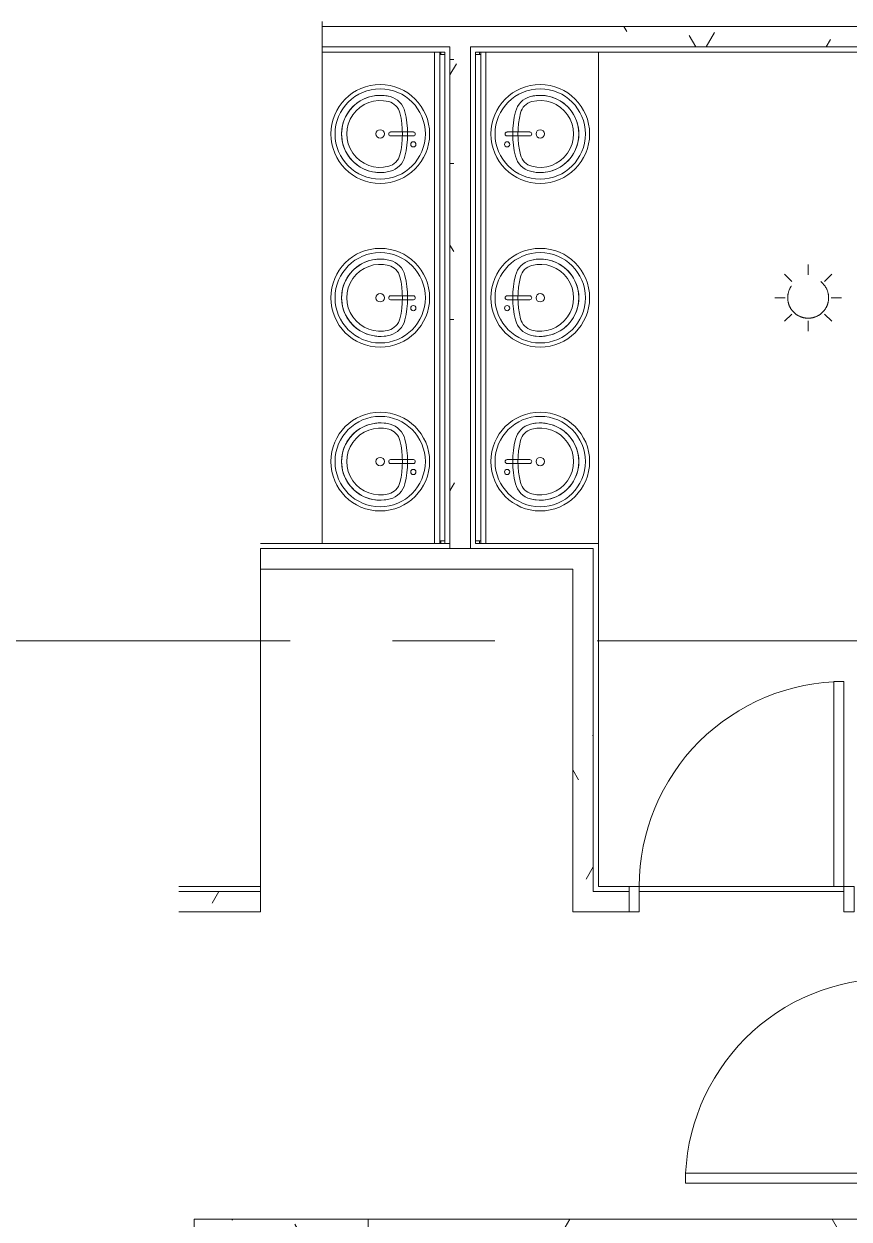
# Model space of a CAD drawing. Header units: millimetres. Extents: x 50620 to 404449, y -131543 to 97.
# Drawn here: x 320581 to 324612, y -24823 to -18986 of the extents above; entities that cross this region are included whole.
import ezdxf

# ---------------------------------------------------------------- set-up
doc = ezdxf.new("R2010")
doc.units = ezdxf.units.MM
doc.linetypes.add('IDA - Grid Line', pattern=[3500, 2000, -500, 500, -500])
doc.linetypes.add('IDA - Hidden 065', pattern=[537.5, 375, -162.5])
for name, color, linetype, lineweight in [('A-_DETA----_ED-2', 8, 'IDA - Hidden 065', 9), ('A-_DOOR----_E', 8, 'Continuous', 9), ('A-_FLOR----_E', 8, 'Continuous', 9), ('A-_FURT----_E', 8, 'Continuous', 9), ('A-_WALL----_E', 8, 'Continuous', 9), ('A-_WALL----_H-1', 8, 'Continuous', 9), ('A-_WALL----_H-2', 8, 'Continuous', 9), ('A-_WALLPRTN_E', 8, 'Continuous', 9), ('A-_WALLPRTN_E-1', 8, 'Continuous', 18), ('M-_ARCHI', 8, 'Continuous', 5), ('M-_SANIFIXR_E', 8, 'Continuous', 9)]:
    doc.layers.add(name, color=color, linetype=linetype, lineweight=lineweight)
doc.layers.add('E-_FIREALAM_E', color=6, linetype='Continuous', lineweight=5, true_color=0xff00ff)
doc.layers.add('S-_ANOTGRID_E-1', color=9, linetype='IDA - Grid Line', lineweight=5, true_color=0x808080)
pattern_1 = [(6e-11, (102886.37, 38752.37), (1016, 254), [83.82, -678.18, 83.82, -678.18, -4064]), (6e-11, (102886.37, 38752.37), (1016, 254), [-1524, 83.82, -1440.18, 83.82, -678.18, -1778]), (6e-11, (102886.37, 38752.37), (1016, 254), [-3810, 83.82, -424.18, 83.82, -1186.18]), (120, (103267.37, 38879.37), (-727.97045, 752.8818), [83.82, -678.18, 83.82, -678.18, -4064]), (120, (103267.37, 38879.37), (-727.97045, 752.8818), [-1524, 83.82, -1440.18, 83.82, -678.18, -1778]), (120, (103267.37, 38879.37), (-727.97045, 752.8818), [-3810, 83.82, -424.18, 83.82, -1186.18]), (240, (103394.37, 39387.37), (-288.02955, -1006.8818), [83.82, -678.18, 83.82, -678.18, -4064]), (240, (103394.37, 39387.37), (-288.02955, -1006.8818), [-1524, 83.82, -1440.18, 83.82, -678.18, -1778]), (240, (103394.37, 39387.37), (-288.02955, -1006.8818), [-3810, 83.82, -424.18, 83.82, -1186.18])]

# ---------------------------------------------------------------- blocks, each defined once
blk = doc.blocks.new('IDA - F - Single - Swing - 1100L X 2200H - B3-TD01-5070003-BLK 2 2ND STOREY PLAN')
at = {"layer": 'A-_DOOR----_E'}
for p, q in [((500, 1062.5), (450, 1062.5)), ((450, 1062.5), (450, 62.5)), ((500, 62.5), (500, 1062.5)), ((-500, 62.5), (-550, 62.5)), ((-550, 62.5), (-550, -62.5)), ((-500, -62.5), (-500, 62.5)), ((450, 62.5), (500, 62.5)), ((550, 62.5), (500, 62.5)), ((500, 62.5), (500, -62.5)), ((550, -62.5), (550, 62.5)), ((-550, -62.5), (-500, -62.5)), ((500, -62.5), (550, -62.5))]:
    blk.add_line(p, q, dxfattribs=at)
blk.add_arc((500, 62.5), 1000, 90, 180, dxfattribs=at)
blk = doc.blocks.new('IDA - F - Single - Swing - 1100L X 2200H - B3-TD01-5069977-BLK 2 2ND STOREY PLAN')
at = {"layer": 'A-_DOOR----_E'}
for p, q in [((-550, 62.5), (-500, 62.5)), ((-550, -62.5), (-550, 62.5)), ((-500, 62.5), (-500, -62.5)), ((500, 62.5), (550, 62.5)), ((500, -62.5), (500, 62.5)), ((550, 62.5), (550, -62.5)), ((-500, -62.5), (-550, -62.5)), ((450, -62.5), (500, -62.5)), ((450, -1062.5), (450, -62.5)), ((500, -62.5), (500, -1062.5)), ((550, -62.5), (500, -62.5)), ((500, -1062.5), (450, -1062.5))]:
    blk.add_line(p, q, dxfattribs=at)
blk.add_arc((500, -62.5), 1000, 180, 270, dxfattribs=at)
blk = doc.blocks.new('IDA - Vanity - Array - 3 Sink_2400L-4428382-BLK 2 2ND STOREY PLAN')
at = {"layer": 'M-_SANIFIXR_E'}
for p, q in [((-1327.5, 0), (-1327.5, -600)), ((-1315, 0), (-1327.5, 0)), ((-1327.5, -19.1), (-1327.5, 0)), ((-1327.5, 0), (-1315, 0)), ((1072.5, 0), (1060, 0)), ((1060, 0), (1072.5, 0)), ((1072.5, -600), (1072.5, 0)), ((1072.5, 0), (1072.5, -19.1)), ((-1327.5, -19.1), (-1315, -19.1)), ((-1315, -19.1), (-1327.5, -19.1)), ((-1327.5, -19.1), (-1327.5, -600)), ((-1327.5, -19.1), (-1315, -19.1)), ((1060, -19.1), (1072.5, -19.1)), ((1072.5, -19.1), (1060, -19.1)), ((1060, -19.1), (1072.5, -19.1)), ((1072.5, -600), (1072.5, -19.1)), ((-1327.5, -600), (1072.5, -600)), ((-1327.5, -600), (1072.5, -600))]:
    blk.add_line(p, q, dxfattribs=at)
blk = doc.blocks.new('Sink_Vanity_Round - Basin-4414524-BLK 2 2ND STOREY PLAN')
at = {"layer": 'M-_SANIFIXR_E'}
for p, q in [((87.1, 247.1), (87.1, 136.3)), ((106.2, 247.1), (106.2, 136.3))]:
    blk.add_line(p, q, dxfattribs=at)
for centre, radius, start, end in [((96.7, 85.2), 241.3, 360, 180), ((96.7, 85.2), 241.3, 90, 270), ((96.7, 85.2), 220.6, 90, 270), ((96.7, 85.2), 241.3, 270, 90), ((96.7, 85.2), 220.6, 270, 90), ((96.7, 247.1), 9.52, 360, 180), ((147.5, 247.1), 12.7, 360, 180), ((147.5, 247.1), 12.7, 180, 0), ((12.4, 107.4), 101.6, 103.89645, 165.21155), ((12.4, 107.4), 101.6, 103.89645, 165.21155), ((12.4, 107.4), 76.2, 103.89645, 165.21155), ((96.7, -233), 452.3, 76.10355, 103.89645), ((96.7, -233), 452.3, 90, 103.89645), ((96.7, -233), 426.9, 76.10355, 103.89645), ((96.7, -233), 452.3, 76.10355, 90), ((180.9, 107.4), 76.2, 14.78845, 76.10355), ((180.9, 107.4), 101.6, 14.78845, 76.10355), ((180.9, 107.4), 101.6, 14.78845, 76.10355), ((96.7, 85.2), 188.7, 165.21155, 14.78845), ((96.7, 85.2), 188.7, 165.21155, 270), ((96.7, 85.2), 163.3, 165.21155, 14.78845), ((96.7, 136.3), 9.52, 180, 360), ((96.7, 85.2), 188.7, 270, 14.78845), ((96.7, 85.2), 241.3, 180, 360), ((96.7, 85.2), 20.6, 360, 180), ((96.7, 85.2), 20.6, 180, 360)]:
    blk.add_arc(centre, radius, start, end, dxfattribs=at)
blk = doc.blocks.new('IDA - Mirror - MR - 1575mm-4918523-BLK 2 2ND STOREY PLAN')
at = {"layer": 'A-_FURT----_E'}
for p, q in [((-1187.5, -12.5), (-1187.5, 0)), ((1187.5, 0), (1187.5, -12.5)), ((-1200, -25), (1200, -25)), ((-1200, -50), (-1200, -25)), ((1200, -50), (-1200, -50)), ((1187.5, 0), (-1187.5, 0)), ((-1187.5, -6.25), (-1187.5, -12.5)), ((-1187.5, -12.5), (-1187.5, -6.25)), ((-1187.5, -6.25), (-1187.5, -12.5)), ((-1187.5, -12.5), (-1187.5, -18.75)), ((-1187.5, -25), (-1187.5, -12.5)), ((-1187.5, -12.5), (-1187.5, -18.75)), ((-1187.5, -18.75), (-1187.5, -12.5)), ((-1187.5, -25), (1187.5, -25)), ((1187.5, -12.5), (1187.5, -6.25)), ((1187.5, -12.5), (1187.5, -6.25)), ((1187.5, -6.25), (1187.5, -12.5)), ((1187.5, -12.5), (1187.5, -25)), ((1187.5, -18.75), (1187.5, -12.5)), ((1187.5, -12.5), (1187.5, -18.75)), ((1187.5, -18.75), (1187.5, -12.5)), ((1200, -25), (1200, -50))]:
    blk.add_line(p, q, dxfattribs=at)
blk = doc.blocks.new('IDA - Vanity - Array - 3 Sink_2400L-4428462-BLK 2 2ND STOREY PLAN')
at = {"layer": 'M-_SANIFIXR_E'}
for p, q in [((-1327.5, 0), (-1327.5, 600)), ((-1327.5, 600), (1072.5, 600)), ((-1327.5, 600), (-1327.5, 19.1)), ((1072.5, 600), (-1327.5, 600)), ((1072.5, 600), (1072.5, 0)), ((1072.5, 19.1), (1072.5, 600)), ((-1327.5, 19.1), (-1315, 19.1)), ((-1327.5, 19.1), (-1315, 19.1)), ((-1315, 19.1), (-1327.5, 19.1)), ((-1327.5, 0), (-1327.5, 19.1)), ((-1315, 0), (-1327.5, 0)), ((1060, 19.1), (1072.5, 19.1)), ((1060, 19.1), (1072.5, 19.1)), ((1072.5, 19.1), (1060, 19.1)), ((1072.5, 0), (1060, 0)), ((1072.5, 19.1), (1072.5, 0)), ((-1315, 0), (-1327.5, 0)), ((1072.5, 0), (1060, 0))]:
    blk.add_line(p, q, dxfattribs=at)
blk = doc.blocks.new('Sink_Vanity_Round - Basin-4416138-BLK 2 2ND STOREY PLAN')
at = {"layer": 'M-_SANIFIXR_E'}
for p, q in [((87.1, -247.1), (87.1, -136.3)), ((106.2, -247.1), (106.2, -136.3))]:
    blk.add_line(p, q, dxfattribs=at)
for centre, radius, start, end in [((96.7, -85.2), 241.3, 0, 180), ((96.7, -85.2), 241.3, 90, 270), ((96.7, -85.2), 220.6, 90, 270), ((96.7, -85.2), 241.3, 270, 90), ((96.7, -85.2), 220.6, 270, 90), ((96.7, -85.2), 188.7, 345.21155, 194.78845), ((96.7, -85.2), 188.7, 90, 194.78845), ((96.7, -85.2), 163.3, 345.21155, 194.78845), ((96.7, -85.2), 188.7, 345.21155, 90), ((96.7, -85.2), 241.3, 180, 0), ((96.7, -85.2), 20.6, 0, 180), ((96.7, -85.2), 20.6, 180, 0), ((12.4, -107.4), 101.6, 194.78845, 256.10355), ((12.4, -107.4), 101.6, 194.78845, 256.10355), ((12.4, -107.4), 76.2, 194.78845, 256.10355), ((96.7, -136.3), 9.52, 0, 180), ((180.9, -107.4), 76.2, 283.89645, 345.21155), ((180.9, -107.4), 101.6, 283.89645, 345.21155), ((180.9, -107.4), 101.6, 283.89645, 345.21155), ((96.7, 233), 452.3, 256.10355, 283.89645), ((96.7, 233), 452.3, 256.10355, 270), ((96.7, 233), 426.9, 256.10355, 283.89645), ((96.7, 233), 452.3, 270, 283.89645), ((96.7, -247.1), 9.52, 180, 0), ((147.5, -247.1), 12.7, 0, 180), ((147.5, -247.1), 12.7, 180, 0)]:
    blk.add_arc(centre, radius, start, end, dxfattribs=at)
blk = doc.blocks.new('IDA - Mirror - MR - 1575mm-4918524-BLK 2 2ND STOREY PLAN')
at = {"layer": 'A-_FURT----_E'}
for p, q in [((-1200, 50), (1200, 50)), ((-1200, 25), (-1200, 50)), ((1200, 25), (-1200, 25)), ((1187.5, 25), (-1187.5, 25)), ((-1187.5, 12.5), (-1187.5, 25)), ((-1187.5, 18.75), (-1187.5, 12.5)), ((-1187.5, 12.5), (-1187.5, 18.75)), ((-1187.5, 18.75), (-1187.5, 12.5)), ((-1187.5, 12.5), (-1187.5, 6.25)), ((-1187.5, 0), (-1187.5, 12.5)), ((-1187.5, 12.5), (-1187.5, 6.25)), ((-1187.5, 6.25), (-1187.5, 12.5)), ((1187.5, 25), (1187.5, 12.5)), ((1187.5, 12.5), (1187.5, 18.75)), ((1187.5, 12.5), (1187.5, 18.75)), ((1187.5, 18.75), (1187.5, 12.5)), ((1187.5, 12.5), (1187.5, 0)), ((1187.5, 6.25), (1187.5, 12.5)), ((1187.5, 12.5), (1187.5, 6.25)), ((1187.5, 6.25), (1187.5, 12.5)), ((1200, 50), (1200, 25)), ((-1187.5, 0), (1187.5, 0))]:
    blk.add_line(p, q, dxfattribs=at)
blk = doc.blocks.new('IDA - Strobe Light - IDA - Strobe Light-5604545-BLK 2 2ND STOREY PLAN')
at = {"layer": 'A-_DETA----_ED-2'}
for p, q in [((0, -87.5), (0, -37.5)), ((-79.5, -120.5), (-114.9, -85.1)), ((79.5, -120.5), (114.9, -85.1)), ((-112.5, -200), (-162.5, -200)), ((112.5, -200), (162.5, -200)), ((-79.5, -279.5), (-114.9, -314.9)), ((79.5, -279.5), (114.9, -314.9)), ((0, -312.5), (0, -362.5))]:
    blk.add_line(p, q, dxfattribs=at)
blk.add_circle((0, -200), 100, dxfattribs=at)
blk = doc.blocks.new('ARCHI 2ND_2024 09 11')
at = {"layer": 'A-_WALL----_H-1', "lineweight": 5}
h = blk.add_hatch(dxfattribs=at)
h.set_pattern_fill('FP_3', color=8, style=0, pattern_type=2)
h.set_pattern_definition(pattern_1)
h.paths.add_polyline_path([(-63575, 3050), (-62725, 3050), (-62725, 3175), (-63575, 3175)])
h = blk.add_hatch(dxfattribs=at)
h.set_pattern_fill('FP_3', color=8, style=0, pattern_type=2)
h.set_pattern_definition(pattern_1)
h.paths.add_polyline_path([(-60075, 3050), (-57850, 3050), (-57850, 3175), (-62725, 3175), (-62725, 3050), (-60075.4, 3050)])
at = {"layer": 'A-_WALL----_H-2', "lineweight": 5}
h = blk.add_hatch(dxfattribs=at)
h.set_pattern_fill('FP_3', color=8, style=0, pattern_type=2)
h.set_pattern_definition(pattern_1)
h.paths.add_polyline_path([(-62350, 8900), (-62325, 8900), (-62325, 9000), (-62950, 9000), (-62950, 8900), (-62387.5, 8900)])
h = blk.add_hatch(dxfattribs=at)
h.set_pattern_fill('FP_3', color=8, style=0, pattern_type=2)
h.set_pattern_definition(pattern_1)
h.paths.add_polyline_path([(-59092.3, 8900), (-57825, 8900.1), (-57825, 9000), (-62325, 9000), (-62325, 8900), (-59397.3, 8900)])
h = blk.add_hatch(dxfattribs=at)
h.set_pattern_fill('FP_3', color=8, style=0, pattern_type=2)
h.set_pattern_definition(pattern_1)
h.paths.add_polyline_path([(-62325, 6450), (-62225, 6450.8), (-62225, 8900), (-62325, 8900), (-62325, 6454.2)])
h = blk.add_hatch(dxfattribs=at)
h.set_pattern_fill('FP_3', color=8, style=0, pattern_type=2)
h.set_pattern_definition(pattern_1)
h.paths.add_polyline_path([(-62447.3, 6350), (-62325, 6350), (-62325, 6450), (-63250, 6450), (-63250, 6350), (-62752.3, 6350)])
h = blk.add_hatch(dxfattribs=at)
h.set_pattern_fill('FP_3', color=8, style=0, pattern_type=2)
h.set_pattern_definition(pattern_1)
h.paths.add_polyline_path([(-61725, 4775), (-61625, 4775), (-61625, 6350), (-61725, 6350), (-61725, 4796.4)])
h = blk.add_hatch(dxfattribs=at)
h.set_pattern_fill('FP_3', color=8, style=0, pattern_type=2)
h.set_pattern_definition(pattern_1)
h.paths.add_polyline_path([(-63650, 4775), (-63650, 4675), (-63250, 4675), (-63250, 4775)])
at = {"layer": 'A-_FLOR----_E', "color": 8, "lineweight": 5}
for p, q in [((-62200, 8862.5), (-62200, 8875)), ((-62200, 8875), (-58100, 8875)), ((-58100, 8875), (-62200, 8875)), ((-62200, 8875), (-62200, 8862.5)), ((-62200, 6475), (-62200, 6487.5)), ((-62200, 6487.5), (-62200, 6475)), ((-63250, 6450), (-63250, 4775)), ((-62200, 6450), (-63250, 6450)), ((-61625, 6450), (-63250, 6450)), ((-63250, 6450), (-63250, 4775)), ((-61625, 6450), (-62200, 6450)), ((-61625, 4775), (-61625, 6450)), ((-61625, 4800), (-61625, 6450)), ((-61625, 4775), (-61625, 4800)), ((-63250, 4775), (-63650, 4775)), ((-63250, 4775), (-63650, 4775)), ((-61450, 4775), (-61625, 4775)), ((-61450, 4775), (-61625, 4775)), ((-60400, 4775), (-61400, 4775)), ((-62725, 2700), (-62725, 3175)), ((-62725, 3175), (-60175, 3175))]:
    blk.add_line(p, q, dxfattribs=at)
at = {"layer": 'A-_WALL----_E', "color": 8, "lineweight": 5}
for p, q in [((-62350, 8900), (-62950, 8900)), ((-62350, 8900), (-62325, 8900)), ((-62325, 8900), (-62350, 8900)), ((-62325, 8875), (-62325, 8900)), ((-62325, 8768.9), (-62325, 8875)), ((-62325, 8875), (-62325, 8768.9)), ((-62225, 8900), (-57850, 8900)), ((-62225, 8875), (-62225, 8900)), ((-62225, 8766.8), (-62225, 8875)), ((-62325, 6475), (-62325, 8768.9)), ((-62325, 8768.9), (-62325, 8766.8)), ((-62325, 8766.8), (-62325, 6475)), ((-62225, 6475), (-62225, 8766.8)), ((-62325, 6450), (-63250, 6450)), ((-62325, 6450), (-62325, 6475)), ((-62225, 6450), (-62225, 6475)), ((-61625, 6450), (-62225, 6450)), ((-61625, 4800), (-61625, 6350)), ((-61625, 4775), (-61625, 4800)), ((-63250, 4775), (-63650, 4775)), ((-61625, 4775), (-61450, 4775))]:
    blk.add_line(p, q, dxfattribs=at)
at = {"layer": 'A-_WALLPRTN_E', "color": 8, "lineweight": 5}
for p, q in [((-61450, 4800), (-60350, 4800)), ((-61450, 4775), (-61450, 4800))]:
    blk.add_line(p, q, dxfattribs=at)
at = {"layer": 'A-_WALLPRTN_E-1', "color": 8, "lineweight": 5}
for p, q in [((-62950, 9025), (-62950, 9000)), ((-62325, 9000), (-62950, 9000)), ((-62950, 9000), (-62950, 8875)), ((-62950, 9000), (-62325, 9000)), ((-62325, 9000), (-57850, 9000)), ((-57850, 9000), (-62325, 9000)), ((-62950, 8875), (-62350, 8875)), ((-62350, 8875), (-62350, 8862.5)), ((-62200, 8875), (-57850, 8875)), ((-62200, 8862.5), (-62200, 8875)), ((-62350, 6487.5), (-62350, 6475)), ((-62200, 6475), (-62200, 6487.5)), ((-62325, 6475), (-63250, 6475)), ((-62350, 6475), (-62325, 6475)), ((-61600, 6475), (-62200, 6475)), ((-61600, 4800), (-61600, 6475)), ((-63250, 6350), (-62325, 6350)), ((-62325, 6350), (-61725, 6350)), ((-61725, 6350), (-61725, 4800)), ((-63250, 4800), (-63650, 4800)), ((-63250, 4675), (-63250, 4800)), ((-61725, 4800), (-61725, 4775)), ((-61450, 4800), (-61600, 4800)), ((-61450, 4675), (-61450, 4800)), ((-61725, 4775), (-61725, 4675)), ((-63650, 4675), (-63250, 4675)), ((-61725, 4675), (-61450, 4675)), ((-62725, 3175), (-63575, 3175)), ((-63575, 3175), (-63575, 3050)), ((-60175, 3175), (-62725, 3175))]:
    blk.add_line(p, q, dxfattribs=at)
at = {"layer": 'S-_ANOTGRID_E-1', "color": 8, "lineweight": 5}
blk.add_line((-72105.2, 6000), (-40813.8, 6000), dxfattribs=at)
at = {"layer": 'A-_DOOR----_E', "color": 8, "lineweight": 5}
blk.add_blockref('IDA - F - Single - Swing - 1100L X 2200H - B3-TD01-5070003-BLK 2 2ND STOREY PLAN', (-60900, 4737.5), dxfattribs=at)
at = {"layer": 'A-_DOOR----_E', "color": 8, "lineweight": 5, "rotation": 270.0000000000586}
blk.add_blockref('IDA - F - Single - Swing - 1100L X 2200H - B3-TD01-5069977-BLK 2 2ND STOREY PLAN', (-60112.5, 3850), dxfattribs=at)
at = {"layer": 'A-_FURT----_E', "color": 8, "lineweight": 5, "rotation": 270.0000000000586}
for name, p in [('IDA - Mirror - MR - 1575mm-4918523-BLK 2 2ND STOREY PLAN', (-62350, 7675)), ('IDA - Mirror - MR - 1575mm-4918524-BLK 2 2ND STOREY PLAN', (-62200, 7675))]:
    blk.add_blockref(name, p, dxfattribs=at)
at = {"layer": 'E-_FIREALAM_E', "color": 8, "lineweight": 5, "rotation": 90.0000000000586}
blk.add_blockref('IDA - Strobe Light - IDA - Strobe Light-5604545-BLK 2 2ND STOREY PLAN', (-60775, 7675), dxfattribs=at)
at = {"layer": 'M-_SANIFIXR_E', "color": 8, "lineweight": 5, "rotation": 270.0000000000586}
for name, p in [('IDA - Vanity - Array - 3 Sink_2400L-4428382-BLK 2 2ND STOREY PLAN', (-62350, 7547.5)), ('IDA - Vanity - Array - 3 Sink_2400L-4428462-BLK 2 2ND STOREY PLAN', (-62200, 7547.5)), ('Sink_Vanity_Round - Basin-4414524-BLK 2 2ND STOREY PLAN', (-62751.1, 8571.7)), ('Sink_Vanity_Round - Basin-4416138-BLK 2 2ND STOREY PLAN', (-61798.9, 8571.7)), ('Sink_Vanity_Round - Basin-4414524-BLK 2 2ND STOREY PLAN', (-62751.1, 7771.7)), ('Sink_Vanity_Round - Basin-4416138-BLK 2 2ND STOREY PLAN', (-61798.9, 7771.7)), ('Sink_Vanity_Round - Basin-4414524-BLK 2 2ND STOREY PLAN', (-62751.1, 6971.7)), ('Sink_Vanity_Round - Basin-4416138-BLK 2 2ND STOREY PLAN', (-61798.9, 6971.7))]:
    blk.add_blockref(name, p, dxfattribs=at)

msp = doc.modelspace()

# ---------------------------------------------------------------- block references
at = {"layer": 'M-_ARCHI', "lineweight": 5, "extrusion": (0.000419962, 1.0854e-05, 1), "rotation": 359.9999887056363}
msp.add_blockref('ARCHI 2ND_2024 09 11', (384987.1, -27998.1, 422.1), dxfattribs=at)

doc.saveas('drawing.dxf')
